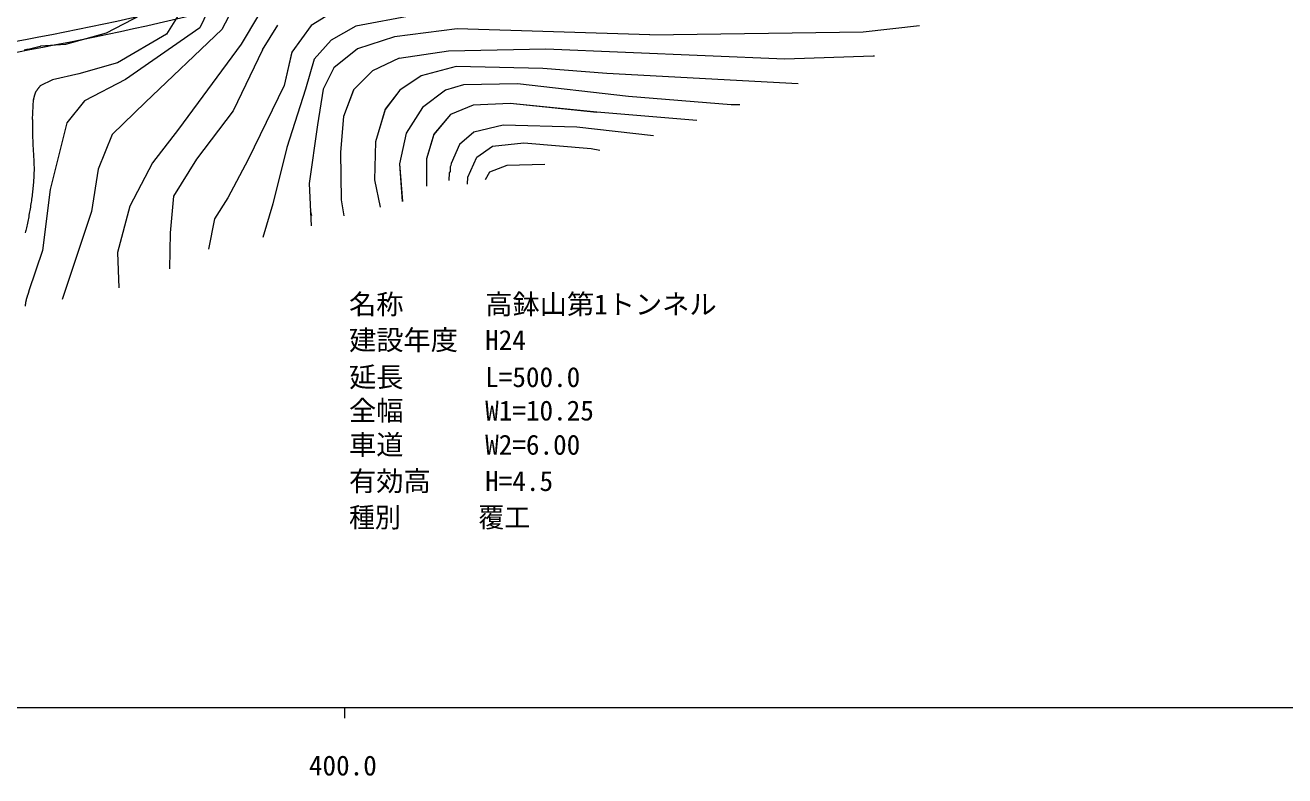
# Model space of a CAD drawing. Units: millimetres, scale not verified. Extents: x 40000 to 680000, y 20000 to 380000.
# Drawn here: x 438682 to 554316, y 198715 to 267643 of the extents above; entities that cross this region are included whole.
import ezdxf
from ezdxf.enums import TextEntityAlignment as Align

# ---------------------------------------------------------------- set-up
doc = ezdxf.new("R2010")
doc.units = ezdxf.units.MM
doc.header["$LTSCALE"] = 1000
for name, color, linetype, lineweight in [('M-BGD', 7, 'Continuous', 13), ('M-BMK-HTXT', 7, 'Continuous', 13), ('M-STR-STR1', 1, 'Continuous', 13), ('M-TTL-BAND', 7, 'Continuous', 25)]:
    doc.layers.add(name, color=color, linetype=linetype, lineweight=lineweight)
doc.styles.add('ＭＳ ゴシック', font='')
doc.styles.get('ＭＳ ゴシック').set_extended_font_data('MS Gothic')

msp = doc.modelspace()

# ---------------------------------------------------------------- linework, layer by layer
at = {"layer": 'M-BGD'}
for p, q in [((453630, 270047), (451652, 266823)), ((455834, 269756), (454718, 267407)), ((455834, 269756), (454718, 267407)), ((450939, 269415), (446128, 266911)), ((457639, 268979), (456737, 267254)), ((457638, 268979), (456739, 267245)), ((460090, 268548), (458511, 265896)), ((467072, 268920), (464923, 267624)), ((474271, 268521), (469029, 267564)), ((474271, 268521), (469038, 267566)), ((454718, 267407), (447891, 262664)), ((456739, 267245), (449719, 260565)), ((460454, 265366), (461887, 267639)), ((464923, 267624), (463168, 265174)), ((469038, 267566), (466756, 266276)), ((469029, 267564), (466756, 266276)), ((478333, 267320), (472598, 266580)), ((496020, 266746), (478333, 267321)), ((515621, 267047), (520777, 267625)), ((446128, 266911), (442387, 265879)), ((451652, 266823), (447149, 264191)), ((466756, 266276), (465225, 264512)), ((466756, 266276), (465225, 264512)), ((472598, 266580), (469193, 265469)), ((496020, 266746), (515621, 267047)), ((438698, 265368), (438574, 265340)), ((438823, 265396), (438698, 265368)), ((438948, 265424), (438823, 265396)), ((439073, 265452), (438948, 265424)), ((439198, 265479), (439073, 265452)), ((439322, 265507), (439198, 265479)), ((439446, 265536), (439322, 265507)), ((439570, 265566), (439446, 265536)), ((439693, 265597), (439570, 265566)), ((439815, 265629), (439693, 265597)), ((439936, 265663), (439815, 265629)), ((440056, 265699), (439936, 265663)), ((440096, 265712), (440056, 265699)), ((442387, 265879), (440096, 265712)), ((458511, 265896), (452751, 258108)), ((460454, 265366), (457789, 259776)), ((463166, 265183), (462458, 262117)), ((463168, 265174), (462460, 262108)), ((469193, 265469), (467029, 263736)), ((469193, 265469), (467029, 263735)), ((477539, 265271), (473017, 264591)), ((486480, 265429), (477539, 265270)), ((508416, 264533), (486480, 265429)), ((516664, 264805), (516531, 264789)), ((447149, 264191), (443618, 263161)), ((465225, 264512), (464410, 261771)), ((465225, 264512), (464410, 261771)), ((467029, 263736), (466051, 261755)), ((467029, 263735), (466051, 261755)), ((473015, 264601), (470558, 263443)), ((478243, 263847), (475037, 262983)), ((478243, 263847), (475037, 262983)), ((486212, 263663), (478243, 263847)), ((486212, 263663), (478243, 263847)), ((492077, 263202), (486212, 263663)), ((492076, 263202), (486212, 263663)), ((516531, 264789), (508416, 264533)), ((441193, 262624), (440044, 262059)), ((443618, 263161), (441193, 262624)), ((447891, 262664), (444114, 260698)), ((470558, 263443), (468832, 261695)), ((475037, 262983), (473081, 261680)), ((475037, 262983), (473081, 261680)), ((509633, 262266), (492077, 263202)), ((439573, 261340), (439567, 261323)), ((439578, 261357), (439573, 261340)), ((439587, 261382), (439578, 261357)), ((439596, 261407), (439587, 261382)), ((439607, 261431), (439596, 261407)), ((439617, 261454), (439607, 261431)), ((439629, 261478), (439617, 261454)), ((439641, 261501), (439629, 261478)), ((439654, 261524), (439641, 261501)), ((439667, 261547), (439654, 261524)), ((439680, 261569), (439667, 261547)), ((439694, 261591), (439680, 261569)), ((439709, 261613), (439694, 261591)), ((439724, 261635), (439709, 261613)), ((439739, 261656), (439724, 261635)), ((439754, 261678), (439739, 261656)), ((439770, 261699), (439754, 261678)), ((439786, 261720), (439770, 261699)), ((439802, 261741), (439786, 261720)), ((439819, 261763), (439802, 261741)), ((439835, 261784), (439819, 261763)), ((439852, 261804), (439835, 261784)), ((439868, 261825), (439852, 261804)), ((439885, 261846), (439868, 261825)), ((439902, 261867), (439885, 261846)), ((439918, 261888), (439902, 261867)), ((439935, 261909), (439918, 261888)), ((439951, 261930), (439935, 261909)), ((439967, 261951), (439951, 261930)), ((439983, 261973), (439967, 261951)), ((439999, 261994), (439983, 261973)), ((440014, 262016), (439999, 261994)), ((440029, 262037), (440014, 262016)), ((440044, 262059), (440029, 262037)), ((462458, 262117), (459158, 255321)), ((464410, 261771), (462709, 256408)), ((466051, 261755), (465528, 258498)), ((468832, 261695), (467901, 259267)), ((468833, 261685), (467901, 259268)), ((473081, 261680), (471731, 259917)), ((473081, 261680), (471733, 259908)), ((477256, 261682), (475162, 260072)), ((478921, 262165), (477256, 261682)), ((483869, 262262), (478921, 262165)), ((494073, 261094), (483870, 262253)), ((439342, 258994), (439437, 260810)), ((439437, 260810), (439434, 260792)), ((439444, 260846), (439440, 260828)), ((439448, 260863), (439444, 260846)), ((439451, 260881), (439448, 260863)), ((439455, 260899), (439451, 260881)), ((439459, 260917), (439455, 260899)), ((439463, 260935), (439459, 260917)), ((439466, 260953), (439463, 260935)), ((439470, 260971), (439466, 260953)), ((439475, 260988), (439470, 260971)), ((439479, 261006), (439475, 260988)), ((439483, 261024), (439479, 261006)), ((439487, 261042), (439483, 261024)), ((439492, 261059), (439487, 261042)), ((439496, 261077), (439492, 261059)), ((439501, 261095), (439496, 261077)), ((439505, 261113), (439501, 261095)), ((439510, 261130), (439505, 261113)), ((439515, 261148), (439510, 261130)), ((439520, 261165), (439515, 261148)), ((439525, 261183), (439520, 261165)), ((439530, 261201), (439525, 261183)), ((439535, 261218), (439530, 261201)), ((439540, 261236), (439535, 261218)), ((439545, 261253), (439540, 261236)), ((439550, 261271), (439545, 261253)), ((439556, 261288), (439550, 261271)), ((439561, 261305), (439556, 261288)), ((439567, 261323), (439561, 261305)), ((444114, 260698), (442495, 258663)), ((449719, 260565), (446674, 257600)), ((479794, 260296), (477728, 259449)), ((479794, 260296), (477729, 259440)), ((483215, 260449), (479794, 260296)), ((483215, 260449), (479794, 260296)), ((491162, 259645), (483215, 260449)), ((491163, 259635), (483215, 260449)), ((503478, 260333), (494073, 261094)), ((504295, 260338), (503478, 260333)), ((457789, 259776), (454394, 255341)), ((467901, 259268), (467636, 255986)), ((471733, 259908), (470839, 256920)), ((471731, 259917), (470840, 256920)), ((475162, 260072), (473659, 257737)), ((477728, 259449), (476187, 257622)), ((477729, 259440), (476188, 257613)), ((500326, 258905), (491162, 259645)), ((439342, 258994), (439343, 258955)), ((439343, 258955), (439344, 258916)), ((439344, 258916), (439345, 258877)), ((439345, 258877), (439348, 258800)), ((439348, 258800), (439349, 258761)), ((439349, 258761), (439350, 258722)), ((439350, 258722), (439353, 258606)), ((439353, 258606), (439354, 258567)), ((439354, 258567), (439356, 258528)), ((439356, 258528), (439357, 258489)), ((439357, 258489), (439358, 258450)), ((439358, 258450), (439359, 258412)), ((439359, 258412), (439360, 258373)), ((439360, 258373), (439360, 258334)), ((439360, 258334), (439361, 258295)), ((439361, 258295), (439362, 258256)), ((439362, 258256), (439363, 258217)), ((439363, 258217), (439363, 258179)), ((439363, 258179), (439364, 258140)), ((439364, 258140), (439364, 258101)), ((439364, 258101), (439365, 258062)), ((439365, 258062), (439365, 258023)), ((439365, 258023), (439365, 257985)), ((439365, 257985), (439365, 257946)), ((439365, 257946), (439365, 257907)), ((439365, 257907), (439365, 257868)), ((439365, 257868), (439365, 257829)), ((442495, 258663), (440969, 252549)), ((452751, 258108), (450367, 255003)), ((465530, 258489), (464752, 253112)), ((482561, 258464), (479873, 257822)), ((489329, 258273), (482561, 258464)), ((496364, 257474), (489329, 258273)), ((439364, 257752), (439363, 257627)), ((439363, 257627), (439363, 257502)), ((439363, 257502), (439364, 257377)), ((439365, 257829), (439364, 257791)), ((439364, 257791), (439364, 257752)), ((439364, 257377), (439366, 257252)), ((439366, 257252), (439369, 257127)), ((439369, 257127), (439373, 257002)), ((439373, 257002), (439378, 256877)), ((439378, 256877), (439384, 256752)), ((439384, 256752), (439390, 256627)), ((446674, 257600), (445390, 254434)), ((470839, 256920), (470749, 253446)), ((470840, 256920), (470749, 253446)), ((473659, 257737), (473030, 254917)), ((476187, 257622), (475519, 255372)), ((476188, 257613), (475519, 255373)), ((479873, 257822), (478556, 256682)), ((479873, 257822), (478556, 256682)), ((481583, 256544), (484451, 256854)), ((481583, 256544), (484451, 256853)), ((484451, 256854), (490633, 256307)), ((439390, 256627), (439396, 256502)), ((439396, 256502), (439404, 256377)), ((439404, 256377), (439411, 256252)), ((439411, 256252), (439418, 256127)), ((439418, 256127), (439426, 256002)), ((439426, 256002), (439434, 255877)), ((439434, 255877), (439442, 255752)), ((439442, 255752), (439449, 255627)), ((439449, 255627), (439456, 255502)), ((462709, 256408), (461402, 251242)), ((467636, 255986), (467700, 251606)), ((478556, 256682), (477777, 254948)), ((478556, 256682), (477777, 254948)), ((480151, 255535), (481583, 256544)), ((480152, 255535), (481583, 256544)), ((490633, 256307), (491435, 256168)), ((439456, 255502), (439463, 255377)), ((439463, 255377), (439470, 255253)), ((439470, 255253), (439475, 255128)), ((439475, 255128), (439481, 255003)), ((439481, 255003), (439485, 254878)), ((439485, 254878), (439489, 254753)), ((439489, 254753), (439492, 254628)), ((439492, 254628), (439493, 254503)), ((439493, 254503), (439494, 254378)), ((445390, 254434), (444774, 250543)), ((450367, 255003), (448286, 251022)), ((454394, 255341), (452307, 251947)), ((459158, 255321), (457292, 251783)), ((473030, 254917), (473311, 251452)), ((473030, 254917), (473301, 251449)), ((475519, 255372), (475526, 252846)), ((477699, 254641), (477686, 254194)), ((477701, 254631), (477686, 254195)), ((477769, 254765), (477699, 254641)), ((477770, 254755), (477701, 254631)), ((477777, 254948), (477769, 254765)), ((477777, 254948), (477770, 254755)), ((479303, 253678), (480151, 255535)), ((479303, 253678), (480152, 255535)), ((482904, 254773), (481292, 254157)), ((482904, 254773), (481292, 254157)), ((486392, 254855), (482904, 254773)), ((486391, 254855), (482904, 254773)), ((439447, 253308), (439435, 253159)), ((439457, 253456), (439447, 253308)), ((439467, 253605), (439457, 253456)), ((439477, 253754), (439467, 253605)), ((439483, 253879), (439477, 253754)), ((439488, 254004), (439483, 253879)), ((439491, 254129), (439488, 254004)), ((439493, 254254), (439491, 254129)), ((439494, 254378), (439493, 254254)), ((470749, 253446), (471263, 250919)), ((470749, 253446), (471263, 250919)), ((477617, 254071), (477586, 253378)), ((477617, 254071), (477586, 253378)), ((477686, 254195), (477617, 254071)), ((477686, 254194), (477617, 254071)), ((479272, 253046), (479303, 253678)), ((479282, 253048), (479303, 253678)), ((481292, 254157), (480906, 253428)), ((481292, 254157), (480911, 253429)), ((439330, 252118), (439312, 251970)), ((439347, 252267), (439330, 252118)), ((439364, 252415), (439347, 252267)), ((439380, 252564), (439364, 252415)), ((439395, 252712), (439380, 252564)), ((439409, 252861), (439395, 252712)), ((439422, 253010), (439409, 252861)), ((439435, 253159), (439422, 253010)), ((440969, 252549), (440281, 246960)), ((464752, 253112), (464942, 249230)), ((439162, 250934), (439137, 250787)), ((439185, 251082), (439162, 250934)), ((439208, 251229), (439185, 251082)), ((439231, 251377), (439208, 251229)), ((439252, 251525), (439231, 251377)), ((439273, 251673), (439252, 251525)), ((439292, 251822), (439273, 251673)), ((439312, 251970), (439292, 251822)), ((448286, 251022), (447161, 246759)), ((452307, 251947), (451978, 248572)), ((457292, 251783), (456068, 249864)), ((461402, 251242), (460484, 248154)), ((467700, 251606), (467937, 250143)), ((438976, 249905), (438946, 249758)), ((439004, 250051), (438976, 249905)), ((439032, 250198), (439004, 250051)), ((439060, 250345), (439032, 250198)), ((439086, 250492), (439060, 250345)), ((439112, 250639), (439086, 250492)), ((439137, 250787), (439112, 250639)), ((444774, 250543), (442080, 242452)), ((456068, 249864), (455512, 247073)), ((464854, 250615), (464978, 250171)), ((464854, 250615), (464978, 250171)), ((438703, 248687), (438671, 248574)), ((438733, 248800), (438703, 248687)), ((438761, 248914), (438733, 248800)), ((438788, 249028), (438761, 248914)), ((438821, 249174), (438788, 249028)), ((438853, 249320), (438821, 249174)), ((438885, 249466), (438853, 249320)), ((438916, 249612), (438885, 249466)), ((438946, 249758), (438916, 249612)), ((451978, 248572), (451942, 245274)), ((440281, 246960), (439025, 243248)), ((447161, 246759), (447271, 243536)), ((438899, 242844), (438888, 242810)), ((438910, 242878), (438899, 242844)), ((438921, 242911), (438910, 242878)), ((438932, 242945), (438921, 242911)), ((438942, 242978), (438932, 242945)), ((438953, 243012), (438942, 242978)), ((438964, 243045), (438953, 243012)), ((438974, 243079), (438964, 243045)), ((438985, 243113), (438974, 243079)), ((438995, 243146), (438985, 243113)), ((439005, 243180), (438995, 243146)), ((439015, 243214), (439005, 243180)), ((439025, 243248), (439015, 243214)), ((438684, 241865), (438683, 241845)), ((438685, 241885), (438684, 241865)), ((438687, 241905), (438685, 241885)), ((438688, 241925), (438687, 241905)), ((438690, 241945), (438688, 241925)), ((438691, 241965), (438690, 241945)), ((438693, 241985), (438691, 241965)), ((438695, 242005), (438693, 241985)), ((438697, 242025), (438695, 242005)), ((438700, 242045), (438697, 242025)), ((438702, 242065), (438700, 242045)), ((438705, 242085), (438702, 242065)), ((438707, 242105), (438705, 242085)), ((438710, 242125), (438707, 242105)), ((438713, 242145), (438710, 242125)), ((438717, 242165), (438713, 242145)), ((438723, 242199), (438717, 242165)), ((438730, 242234), (438723, 242199)), ((438737, 242268), (438730, 242234)), ((438744, 242303), (438737, 242268)), ((438752, 242337), (438744, 242303)), ((438760, 242371), (438752, 242337)), ((438769, 242405), (438760, 242371)), ((438777, 242439), (438769, 242405)), ((438787, 242473), (438777, 242439)), ((438796, 242507), (438787, 242473)), ((438806, 242541), (438796, 242507)), ((438815, 242575), (438806, 242541)), ((438825, 242609), (438815, 242575)), ((438836, 242642), (438825, 242609)), ((438846, 242676), (438836, 242642)), ((438856, 242710), (438846, 242676)), ((438867, 242743), (438856, 242710)), ((438878, 242777), (438867, 242743)), ((438888, 242810), (438878, 242777))]:
    msp.add_line(p, q, dxfattribs=at)
msp.add_arc((379113, 584811), 324000, 271.11359, 284.91632, dxfattribs=at)
at = {"layer": 'M-STR-STR1'}
msp.add_arc((379113, 584811), 325000, 271.23694, 284.91632, dxfattribs=at)
at = {"layer": 'M-TTL-BAND', "lineweight": 13}
for p, q in [((40000, 205000), (579000, 205000)), ((468000, 205000), (468000, 204000))]:
    msp.add_line(p, q, dxfattribs=at)

# ---------------------------------------------------------------- texts
at = {"layer": 'M-BMK-HTXT', "style": 'ＭＳ ゴシック'}
for s, p in [('名称\u3000\u3000\u3000高鉢山第1トンネル', (468409, 240548)), ('建設年度  H24', (468409, 237267)), ('延長\u3000\u3000\u3000L=500.0', (468409, 233863)), ('全幅\u3000\u3000\u3000W1=10.25', (468409, 230792)), ('車道\u3000\u3000\u3000W2=6.00', (468409, 227652)), ('有効高\u3000\u3000H=4.5', (468409, 224317))]:
    msp.add_text(s, height=1833, dxfattribs=at).set_placement(p, align=Align.BOTTOM_LEFT)
at = {"layer": 'M-BMK-HTXT', "style": 'ＭＳ ゴシック', "width": 0.95}
msp.add_text('種別\u3000\u3000\u3000覆工', height=1833, dxfattribs=at).set_placement((468409, 220982), align=Align.BOTTOM_LEFT)
at = {"layer": 'M-TTL-BAND', "style": 'ＭＳ ゴシック'}
msp.add_text('400.0', height=1833, dxfattribs=at).set_placement((467844, 198195), align=Align.BOTTOM_CENTER)

doc.saveas('drawing.dxf')
